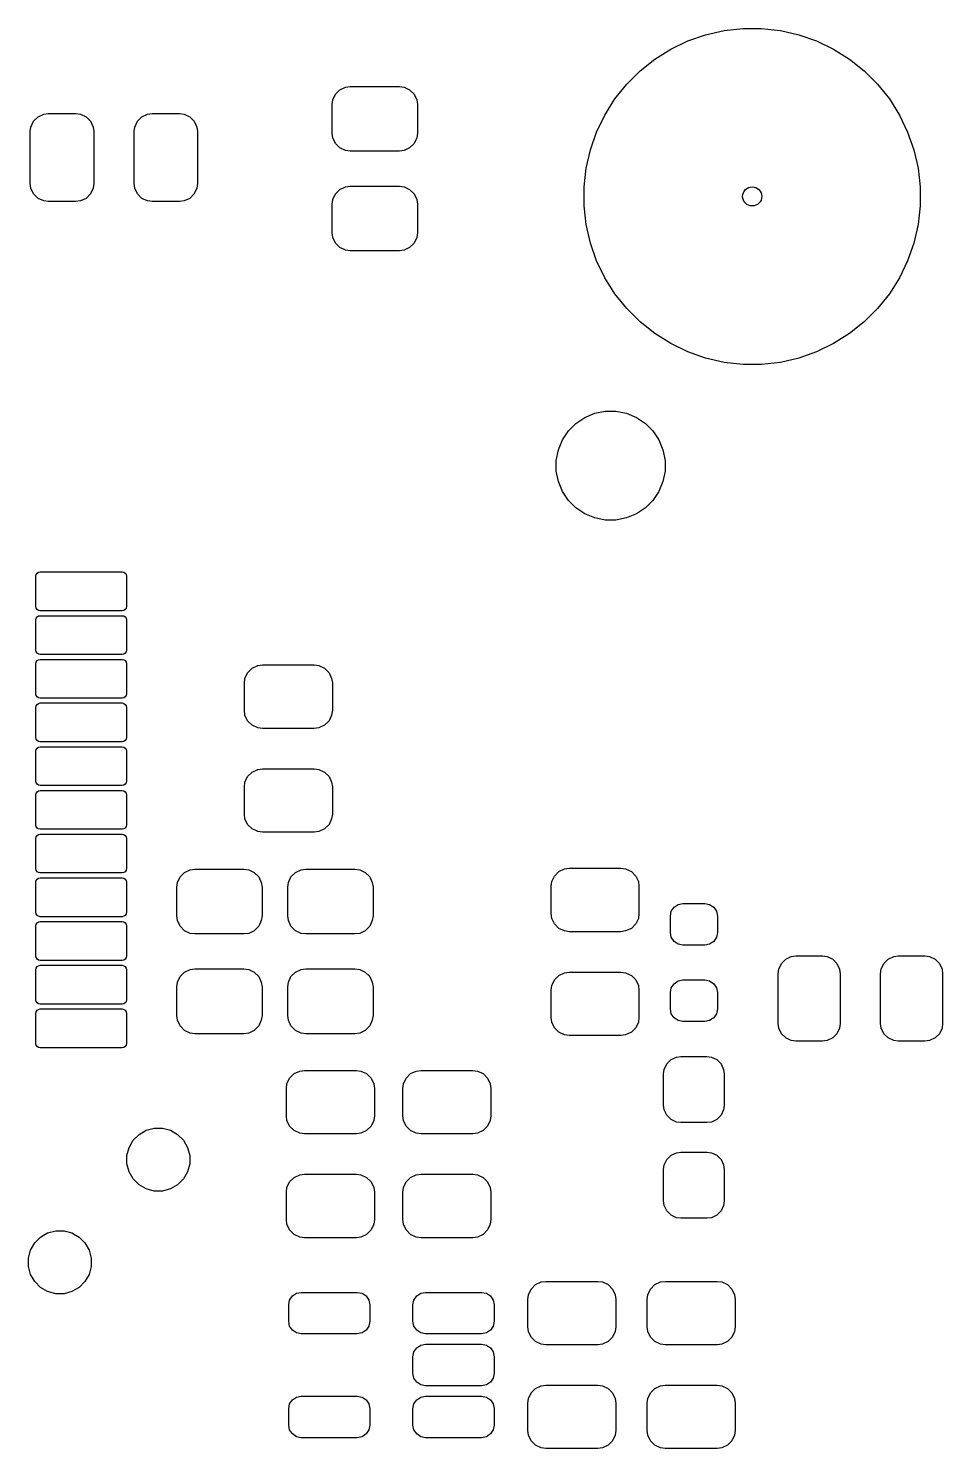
# Model space of a CAD drawing. Extents: x 3.96 to 7.46, y -4.84 to -2.98.
# Drawn here: x 6.367 to 7.026, y -4 to -2.976 of the extents above; entities that cross this region are included whole.
import ezdxf

# ---------------------------------------------------------------- set-up
doc = ezdxf.new("R2010")
doc.units = 0
doc.header["$MEASUREMENT"] = 0
doc.layers.add('BLACK', color=7, linetype='CONTINUOUS')

msp = doc.modelspace()

# ---------------------------------------------------------------- linework, layer by layer
at = {"layer": 'BLACK', "linetype": 'CONTINUOUS'}
for p, q in [((6.8684, -2.978), (6.8819, -2.9764)), ((6.8819, -2.9764), (6.8955, -2.9764)), ((6.8955, -2.9764), (6.909, -2.978)), ((6.83, -2.9914), (6.8423, -2.9855)), ((6.8423, -2.9855), (6.8551, -2.981)), ((6.8551, -2.981), (6.8684, -2.978)), ((6.909, -2.978), (6.9222, -2.981)), ((6.9222, -2.981), (6.9351, -2.9855)), ((6.9351, -2.9855), (6.9473, -2.9914)), ((6.8185, -2.9986), (6.83, -2.9914)), ((6.9473, -2.9914), (6.9588, -2.9986)), ((6.7983, -3.0167), (6.8079, -3.0071)), ((6.8079, -3.0071), (6.8185, -2.9986)), ((6.9588, -2.9986), (6.9695, -3.0071)), ((6.9695, -3.0071), (6.9791, -3.0167)), ((6.5915, -3.0206), (6.5956, -3.0187)), ((6.5956, -3.0187), (6.599, -3.0183)), ((6.599, -3.0183), (6.6344, -3.0183)), ((6.6344, -3.0183), (6.6378, -3.0187)), ((6.6378, -3.0187), (6.6418, -3.0206)), ((6.7898, -3.0273), (6.7983, -3.0167)), ((6.9791, -3.0167), (6.9876, -3.0273)), ((6.586, -3.0313), (6.5864, -3.0279)), ((6.5864, -3.0279), (6.5883, -3.0238)), ((6.5883, -3.0238), (6.5915, -3.0206)), ((6.6418, -3.0206), (6.645, -3.0238)), ((6.645, -3.0238), (6.6469, -3.0279)), ((6.6469, -3.0279), (6.6474, -3.0313)), ((6.7825, -3.0389), (6.7898, -3.0273)), ((6.9876, -3.0273), (6.9948, -3.0389)), ((6.374, -3.0402), (6.3781, -3.0383)), ((6.3781, -3.0383), (6.3814, -3.0378)), ((6.3814, -3.0378), (6.4011, -3.0378)), ((6.4011, -3.0378), (6.4045, -3.0383)), ((6.4045, -3.0383), (6.4086, -3.0402)), ((6.4488, -3.0402), (6.4529, -3.0383)), ((6.4529, -3.0383), (6.4562, -3.0378)), ((6.4562, -3.0378), (6.4759, -3.0378)), ((6.4759, -3.0378), (6.4793, -3.0383)), ((6.4793, -3.0383), (6.4834, -3.0402)), ((6.586, -3.0519), (6.586, -3.0313)), ((6.6474, -3.0313), (6.6474, -3.0519)), ((6.7766, -3.0511), (6.7825, -3.0389)), ((6.9948, -3.0389), (7.0007, -3.0511)), ((6.3684, -3.0508), (6.3689, -3.0475)), ((6.3689, -3.0475), (6.3708, -3.0434)), ((6.3708, -3.0434), (6.374, -3.0402)), ((6.4086, -3.0402), (6.4118, -3.0434)), ((6.4118, -3.0434), (6.4137, -3.0475)), ((6.4137, -3.0475), (6.4141, -3.0508)), ((6.4432, -3.0508), (6.4437, -3.0475)), ((6.4437, -3.0475), (6.4456, -3.0434)), ((6.4456, -3.0434), (6.4488, -3.0402)), ((6.4834, -3.0402), (6.4866, -3.0434)), ((6.4866, -3.0434), (6.4885, -3.0475)), ((6.4885, -3.0475), (6.4889, -3.0508)), ((6.3684, -3.0882), (6.3684, -3.0508)), ((6.4141, -3.0508), (6.4141, -3.0882)), ((6.4432, -3.0882), (6.4432, -3.0508)), ((6.4889, -3.0508), (6.4889, -3.0882)), ((6.5864, -3.0553), (6.586, -3.0519)), ((6.5883, -3.0594), (6.5864, -3.0553)), ((6.5915, -3.0626), (6.5883, -3.0594)), ((6.645, -3.0594), (6.6418, -3.0626)), ((6.6469, -3.0553), (6.645, -3.0594)), ((6.6474, -3.0519), (6.6469, -3.0553)), ((6.7722, -3.0639), (6.7766, -3.0511)), ((7.0007, -3.0511), (7.0052, -3.0639)), ((6.5956, -3.0645), (6.5915, -3.0626)), ((6.599, -3.0649), (6.5956, -3.0645)), ((6.6344, -3.0649), (6.599, -3.0649)), ((6.6378, -3.0645), (6.6344, -3.0649)), ((6.6418, -3.0626), (6.6378, -3.0645)), ((6.7691, -3.0772), (6.7722, -3.0639)), ((7.0052, -3.0639), (7.0082, -3.0772)), ((6.7676, -3.0907), (6.7691, -3.0772)), ((7.0082, -3.0772), (7.0097, -3.0907)), ((6.3689, -3.0916), (6.3684, -3.0882)), ((6.4141, -3.0882), (6.4137, -3.0916)), ((6.4437, -3.0916), (6.4432, -3.0882)), ((6.4889, -3.0882), (6.4885, -3.0916)), ((6.5956, -3.0906), (6.599, -3.0901)), ((6.599, -3.0901), (6.6344, -3.0901)), ((6.6344, -3.0901), (6.6378, -3.0906)), ((6.3708, -3.0957), (6.3689, -3.0916)), ((6.374, -3.0989), (6.3708, -3.0957)), ((6.3781, -3.1008), (6.374, -3.0989)), ((6.4086, -3.0989), (6.4045, -3.1008)), ((6.4118, -3.0957), (6.4086, -3.0989)), ((6.4137, -3.0916), (6.4118, -3.0957)), ((6.4456, -3.0957), (6.4437, -3.0916)), ((6.4488, -3.0989), (6.4456, -3.0957)), ((6.4529, -3.1008), (6.4488, -3.0989)), ((6.4834, -3.0989), (6.4793, -3.1008)), ((6.4866, -3.0957), (6.4834, -3.0989)), ((6.4885, -3.0916), (6.4866, -3.0957)), ((6.586, -3.1031), (6.5864, -3.0997)), ((6.5864, -3.0997), (6.5883, -3.0957)), ((6.5883, -3.0957), (6.5915, -3.0925)), ((6.5915, -3.0925), (6.5956, -3.0906)), ((6.6378, -3.0906), (6.6418, -3.0925)), ((6.6418, -3.0925), (6.645, -3.0957)), ((6.645, -3.0957), (6.6469, -3.0997)), ((6.6469, -3.0997), (6.6474, -3.1031)), ((6.7676, -3.1043), (6.7676, -3.0907)), ((7.0097, -3.0907), (7.0097, -3.1043)), ((6.3814, -3.1012), (6.3781, -3.1008)), ((6.4011, -3.1012), (6.3814, -3.1012)), ((6.4045, -3.1008), (6.4011, -3.1012)), ((6.4562, -3.1012), (6.4529, -3.1008)), ((6.4759, -3.1012), (6.4562, -3.1012)), ((6.4793, -3.1008), (6.4759, -3.1012)), ((6.586, -3.1238), (6.586, -3.1031)), ((6.6474, -3.1031), (6.6474, -3.1238)), ((6.7691, -3.1178), (6.7676, -3.1043)), ((7.0097, -3.1043), (7.0082, -3.1178)), ((6.7722, -3.1311), (6.7691, -3.1178)), ((7.0082, -3.1178), (7.0052, -3.1311)), ((6.5864, -3.1271), (6.586, -3.1238)), ((6.5883, -3.1312), (6.5864, -3.1271)), ((6.5915, -3.1344), (6.5883, -3.1312)), ((6.645, -3.1312), (6.6418, -3.1344)), ((6.6469, -3.1271), (6.645, -3.1312)), ((6.6474, -3.1238), (6.6469, -3.1271)), ((6.7766, -3.1439), (6.7722, -3.1311)), ((7.0052, -3.1311), (7.0007, -3.1439)), ((6.5956, -3.1363), (6.5915, -3.1344)), ((6.599, -3.1368), (6.5956, -3.1363)), ((6.6344, -3.1368), (6.599, -3.1368)), ((6.6378, -3.1363), (6.6344, -3.1368)), ((6.6418, -3.1344), (6.6378, -3.1363)), ((6.7825, -3.1562), (6.7766, -3.1439)), ((7.0007, -3.1439), (6.9948, -3.1562)), ((6.7898, -3.1677), (6.7825, -3.1562)), ((6.9948, -3.1562), (6.9876, -3.1677)), ((6.7983, -3.1783), (6.7898, -3.1677)), ((6.9876, -3.1677), (6.9791, -3.1783)), ((6.8079, -3.1879), (6.7983, -3.1783)), ((6.9791, -3.1783), (6.9695, -3.1879)), ((6.8185, -3.1964), (6.8079, -3.1879)), ((6.9695, -3.1879), (6.9588, -3.1964)), ((6.83, -3.2036), (6.8185, -3.1964)), ((6.9588, -3.1964), (6.9473, -3.2036)), ((6.8423, -3.2095), (6.83, -3.2036)), ((6.8551, -3.214), (6.8423, -3.2095)), ((6.9351, -3.2095), (6.9222, -3.214)), ((6.9473, -3.2036), (6.9351, -3.2095)), ((6.8684, -3.2171), (6.8551, -3.214)), ((6.8819, -3.2186), (6.8684, -3.2171)), ((6.8955, -3.2186), (6.8819, -3.2186)), ((6.909, -3.2171), (6.8955, -3.2186)), ((6.9222, -3.214), (6.909, -3.2171)), ((6.7681, -3.2568), (6.7752, -3.2538)), ((6.7752, -3.2538), (6.7828, -3.2523)), ((6.7828, -3.2523), (6.7905, -3.2523)), ((6.7905, -3.2523), (6.7981, -3.2538)), ((6.7981, -3.2538), (6.8052, -3.2568)), ((6.7562, -3.2665), (6.7617, -3.2611)), ((6.7617, -3.2611), (6.7681, -3.2568)), ((6.8052, -3.2568), (6.8117, -3.2611)), ((6.8117, -3.2611), (6.8171, -3.2665)), ((6.749, -3.2801), (6.752, -3.273)), ((6.752, -3.273), (6.7562, -3.2665)), ((6.8171, -3.2665), (6.8214, -3.273)), ((6.8214, -3.273), (6.8243, -3.2801)), ((6.7475, -3.2877), (6.749, -3.2801)), ((6.8243, -3.2801), (6.8259, -3.2877)), ((6.7475, -3.2954), (6.7475, -3.2877)), ((6.8259, -3.2877), (6.8259, -3.2954)), ((6.749, -3.3029), (6.7475, -3.2954)), ((6.752, -3.3101), (6.749, -3.3029)), ((6.8243, -3.3029), (6.8214, -3.3101)), ((6.8259, -3.2954), (6.8243, -3.3029)), ((6.7562, -3.3165), (6.752, -3.3101)), ((6.8214, -3.3101), (6.8171, -3.3165)), ((6.7617, -3.322), (6.7562, -3.3165)), ((6.7681, -3.3262), (6.7617, -3.322)), ((6.8117, -3.322), (6.8052, -3.3262)), ((6.8171, -3.3165), (6.8117, -3.322)), ((6.7752, -3.3292), (6.7681, -3.3262)), ((6.7828, -3.3307), (6.7752, -3.3292)), ((6.7905, -3.3307), (6.7828, -3.3307)), ((6.7981, -3.3292), (6.7905, -3.3307)), ((6.8052, -3.3262), (6.7981, -3.3292)), ((6.3724, -3.3712), (6.3726, -3.37)), ((6.3724, -3.3929), (6.3724, -3.3712)), ((6.3726, -3.37), (6.3733, -3.369)), ((6.3733, -3.369), (6.3744, -3.3683)), ((6.3744, -3.3683), (6.3756, -3.3681)), ((6.3756, -3.3681), (6.4346, -3.3681)), ((6.4346, -3.3681), (6.4358, -3.3683)), ((6.4358, -3.3683), (6.4368, -3.369)), ((6.4368, -3.369), (6.4375, -3.37)), ((6.4375, -3.37), (6.4378, -3.3712)), ((6.4378, -3.3712), (6.4378, -3.3929)), ((6.3726, -3.3941), (6.3724, -3.3929)), ((6.3733, -3.3951), (6.3726, -3.3941)), ((6.3744, -3.3958), (6.3733, -3.3951)), ((6.3756, -3.396), (6.3744, -3.3958)), ((6.4346, -3.396), (6.3756, -3.396)), ((6.4358, -3.3958), (6.4346, -3.396)), ((6.4368, -3.3951), (6.4358, -3.3958)), ((6.4375, -3.3941), (6.4368, -3.3951)), ((6.4378, -3.3929), (6.4375, -3.3941)), ((6.3724, -3.4027), (6.3726, -3.4015)), ((6.3724, -3.4244), (6.3724, -3.4027)), ((6.3726, -3.4015), (6.3733, -3.4005)), ((6.3733, -3.4005), (6.3744, -3.3998)), ((6.3744, -3.3998), (6.3756, -3.3996)), ((6.3756, -3.3996), (6.4346, -3.3996)), ((6.4346, -3.3996), (6.4358, -3.3998)), ((6.4358, -3.3998), (6.4368, -3.4005)), ((6.4368, -3.4005), (6.4375, -3.4015)), ((6.4375, -3.4015), (6.4378, -3.4027)), ((6.4378, -3.4027), (6.4378, -3.4244)), ((6.3726, -3.4256), (6.3724, -3.4244)), ((6.3733, -3.4266), (6.3726, -3.4256)), ((6.3744, -3.4273), (6.3733, -3.4266)), ((6.3756, -3.4275), (6.3744, -3.4273)), ((6.4346, -3.4275), (6.3756, -3.4275)), ((6.4358, -3.4273), (6.4346, -3.4275)), ((6.4368, -3.4266), (6.4358, -3.4273)), ((6.4375, -3.4256), (6.4368, -3.4266)), ((6.4378, -3.4244), (6.4375, -3.4256)), ((6.3724, -3.4342), (6.3726, -3.433)), ((6.3724, -3.4559), (6.3724, -3.4342)), ((6.3726, -3.433), (6.3733, -3.432)), ((6.3733, -3.432), (6.3744, -3.4313)), ((6.3744, -3.4313), (6.3756, -3.4311)), ((6.3756, -3.4311), (6.4346, -3.4311)), ((6.4346, -3.4311), (6.4358, -3.4313)), ((6.4358, -3.4313), (6.4368, -3.432)), ((6.4368, -3.432), (6.4375, -3.433)), ((6.4375, -3.433), (6.4378, -3.4342)), ((6.4378, -3.4342), (6.4378, -3.4559)), ((6.525, -3.4407), (6.5282, -3.4375)), ((6.5282, -3.4375), (6.5323, -3.4356)), ((6.5323, -3.4356), (6.5357, -3.4351)), ((6.5357, -3.4351), (6.5731, -3.4351)), ((6.5731, -3.4351), (6.5764, -3.4356)), ((6.5764, -3.4356), (6.5805, -3.4375)), ((6.5805, -3.4375), (6.5837, -3.4407)), ((6.5227, -3.4481), (6.5231, -3.4448)), ((6.5227, -3.4678), (6.5227, -3.4481)), ((6.5231, -3.4448), (6.525, -3.4407)), ((6.5837, -3.4407), (6.5856, -3.4448)), ((6.5856, -3.4448), (6.5861, -3.4481)), ((6.5861, -3.4481), (6.5861, -3.4678)), ((6.3726, -3.4571), (6.3724, -3.4559)), ((6.3733, -3.4581), (6.3726, -3.4571)), ((6.3744, -3.4588), (6.3733, -3.4581)), ((6.3756, -3.459), (6.3744, -3.4588)), ((6.4358, -3.4588), (6.4346, -3.459)), ((6.4368, -3.4581), (6.4358, -3.4588)), ((6.4375, -3.4571), (6.4368, -3.4581)), ((6.4378, -3.4559), (6.4375, -3.4571)), ((6.3724, -3.4657), (6.3726, -3.4645)), ((6.3724, -3.4874), (6.3724, -3.4657)), ((6.3726, -3.4645), (6.3733, -3.4635)), ((6.3733, -3.4635), (6.3744, -3.4628)), ((6.3744, -3.4628), (6.3756, -3.4625)), ((6.4346, -3.459), (6.3756, -3.459)), ((6.3756, -3.4625), (6.4346, -3.4625)), ((6.4346, -3.4625), (6.4358, -3.4628)), ((6.4358, -3.4628), (6.4368, -3.4635)), ((6.4368, -3.4635), (6.4375, -3.4645)), ((6.4375, -3.4645), (6.4378, -3.4657)), ((6.4378, -3.4657), (6.4378, -3.4874)), ((6.5231, -3.4712), (6.5227, -3.4678)), ((6.5861, -3.4678), (6.5856, -3.4712)), ((6.525, -3.4753), (6.5231, -3.4712)), ((6.5282, -3.4784), (6.525, -3.4753)), ((6.5323, -3.4803), (6.5282, -3.4784)), ((6.5805, -3.4784), (6.5764, -3.4803)), ((6.5837, -3.4753), (6.5805, -3.4784)), ((6.5856, -3.4712), (6.5837, -3.4753)), ((6.3726, -3.4886), (6.3724, -3.4874)), ((6.3733, -3.4896), (6.3726, -3.4886)), ((6.4375, -3.4886), (6.4368, -3.4896)), ((6.4378, -3.4874), (6.4375, -3.4886)), ((6.5357, -3.4808), (6.5323, -3.4803)), ((6.5731, -3.4808), (6.5357, -3.4808)), ((6.5764, -3.4803), (6.5731, -3.4808)), ((6.3724, -3.4972), (6.3726, -3.496)), ((6.3724, -3.5188), (6.3724, -3.4972)), ((6.3726, -3.496), (6.3733, -3.495)), ((6.3744, -3.4903), (6.3733, -3.4896)), ((6.3733, -3.495), (6.3744, -3.4943)), ((6.3756, -3.4905), (6.3744, -3.4903)), ((6.3744, -3.4943), (6.3756, -3.494)), ((6.4346, -3.4905), (6.3756, -3.4905)), ((6.3756, -3.494), (6.4346, -3.494)), ((6.4358, -3.4903), (6.4346, -3.4905)), ((6.4346, -3.494), (6.4358, -3.4943)), ((6.4368, -3.4896), (6.4358, -3.4903)), ((6.4358, -3.4943), (6.4368, -3.495)), ((6.4368, -3.495), (6.4375, -3.496)), ((6.4375, -3.496), (6.4378, -3.4972)), ((6.4378, -3.4972), (6.4378, -3.5188)), ((6.5323, -3.5104), (6.5357, -3.5099)), ((6.5357, -3.5099), (6.5731, -3.5099)), ((6.5731, -3.5099), (6.5764, -3.5104)), ((6.3726, -3.5201), (6.3724, -3.5188)), ((6.3733, -3.5211), (6.3726, -3.5201)), ((6.4375, -3.5201), (6.4368, -3.5211)), ((6.4378, -3.5188), (6.4375, -3.5201)), ((6.5227, -3.5229), (6.5231, -3.5196)), ((6.5231, -3.5196), (6.525, -3.5155)), ((6.525, -3.5155), (6.5282, -3.5123)), ((6.5282, -3.5123), (6.5323, -3.5104)), ((6.5764, -3.5104), (6.5805, -3.5123)), ((6.5805, -3.5123), (6.5837, -3.5155)), ((6.5837, -3.5155), (6.5856, -3.5196)), ((6.5856, -3.5196), (6.5861, -3.5229)), ((6.3724, -3.5287), (6.3726, -3.5275)), ((6.3724, -3.5503), (6.3724, -3.5287)), ((6.3726, -3.5275), (6.3733, -3.5265)), ((6.3744, -3.5218), (6.3733, -3.5211)), ((6.3733, -3.5265), (6.3744, -3.5258)), ((6.3756, -3.522), (6.3744, -3.5218)), ((6.3744, -3.5258), (6.3756, -3.5255)), ((6.4346, -3.522), (6.3756, -3.522)), ((6.3756, -3.5255), (6.4346, -3.5255)), ((6.4358, -3.5218), (6.4346, -3.522)), ((6.4346, -3.5255), (6.4358, -3.5258)), ((6.4368, -3.5211), (6.4358, -3.5218)), ((6.4358, -3.5258), (6.4368, -3.5265)), ((6.4368, -3.5265), (6.4375, -3.5275)), ((6.4375, -3.5275), (6.4378, -3.5287)), ((6.4378, -3.5287), (6.4378, -3.5503)), ((6.5227, -3.5426), (6.5227, -3.5229)), ((6.5861, -3.5229), (6.5861, -3.5426)), ((6.3726, -3.5515), (6.3724, -3.5503)), ((6.4378, -3.5503), (6.4375, -3.5515)), ((6.5231, -3.546), (6.5227, -3.5426)), ((6.525, -3.5501), (6.5231, -3.546)), ((6.5282, -3.5532), (6.525, -3.5501)), ((6.5837, -3.5501), (6.5805, -3.5532)), ((6.5856, -3.546), (6.5837, -3.5501)), ((6.5861, -3.5426), (6.5856, -3.546)), ((6.3724, -3.5602), (6.3726, -3.559)), ((6.3724, -3.5818), (6.3724, -3.5602)), ((6.3733, -3.5526), (6.3726, -3.5515)), ((6.3726, -3.559), (6.3733, -3.558)), ((6.3744, -3.5533), (6.3733, -3.5526)), ((6.3733, -3.558), (6.3744, -3.5573)), ((6.3756, -3.5535), (6.3744, -3.5533)), ((6.3744, -3.5573), (6.3756, -3.557)), ((6.4346, -3.5535), (6.3756, -3.5535)), ((6.3756, -3.557), (6.4346, -3.557)), ((6.4358, -3.5533), (6.4346, -3.5535)), ((6.4346, -3.557), (6.4358, -3.5573)), ((6.4368, -3.5526), (6.4358, -3.5533)), ((6.4358, -3.5573), (6.4368, -3.558)), ((6.4375, -3.5515), (6.4368, -3.5526)), ((6.4368, -3.558), (6.4375, -3.559)), ((6.4375, -3.559), (6.4378, -3.5602)), ((6.4378, -3.5602), (6.4378, -3.5818)), ((6.5323, -3.5552), (6.5282, -3.5532)), ((6.5357, -3.5556), (6.5323, -3.5552)), ((6.5731, -3.5556), (6.5357, -3.5556)), ((6.5764, -3.5552), (6.5731, -3.5556)), ((6.5805, -3.5532), (6.5764, -3.5552)), ((6.3726, -3.583), (6.3724, -3.5818)), ((6.3724, -3.5917), (6.3726, -3.5905)), ((6.3724, -3.6133), (6.3724, -3.5917)), ((6.3733, -3.5841), (6.3726, -3.583)), ((6.3726, -3.5905), (6.3733, -3.5895)), ((6.3744, -3.5847), (6.3733, -3.5841)), ((6.3733, -3.5895), (6.3744, -3.5888)), ((6.3756, -3.585), (6.3744, -3.5847)), ((6.3744, -3.5888), (6.3756, -3.5885)), ((6.4346, -3.585), (6.3756, -3.585)), ((6.3756, -3.5885), (6.4346, -3.5885)), ((6.4358, -3.5847), (6.4346, -3.585)), ((6.4346, -3.5885), (6.4358, -3.5888)), ((6.4368, -3.5841), (6.4358, -3.5847)), ((6.4358, -3.5888), (6.4368, -3.5895)), ((6.4375, -3.583), (6.4368, -3.5841)), ((6.4368, -3.5895), (6.4375, -3.5905)), ((6.4378, -3.5818), (6.4375, -3.583)), ((6.4375, -3.5905), (6.4378, -3.5917)), ((6.4378, -3.5917), (6.4378, -3.6133)), ((6.4744, -3.5919), (6.4763, -3.5878)), ((6.4763, -3.5878), (6.4795, -3.5846)), ((6.4795, -3.5846), (6.4836, -3.5827)), ((6.4836, -3.5827), (6.487, -3.5823)), ((6.487, -3.5823), (6.5224, -3.5823)), ((6.5224, -3.5823), (6.5258, -3.5827)), ((6.5258, -3.5827), (6.5298, -3.5846)), ((6.5298, -3.5846), (6.533, -3.5878)), ((6.533, -3.5878), (6.5349, -3.5919)), ((6.5544, -3.5919), (6.5563, -3.5878)), ((6.5563, -3.5878), (6.5595, -3.5846)), ((6.5595, -3.5846), (6.5636, -3.5827)), ((6.5636, -3.5827), (6.567, -3.5823)), ((6.567, -3.5823), (6.6024, -3.5823)), ((6.6024, -3.5823), (6.6058, -3.5827)), ((6.6058, -3.5827), (6.6098, -3.5846)), ((6.6098, -3.5846), (6.613, -3.5878)), ((6.613, -3.5878), (6.6149, -3.5919)), ((6.7438, -3.5946), (6.7442, -3.5912)), ((6.7442, -3.5912), (6.7461, -3.5872)), ((6.7461, -3.5872), (6.7493, -3.584)), ((6.7493, -3.584), (6.7534, -3.5821)), ((6.7534, -3.5821), (6.7567, -3.5816)), ((6.7567, -3.5816), (6.7941, -3.5816)), ((6.7941, -3.5816), (6.7975, -3.5821)), ((6.7975, -3.5821), (6.8016, -3.584)), ((6.8016, -3.584), (6.8048, -3.5872)), ((6.8048, -3.5872), (6.8067, -3.5912)), ((6.8067, -3.5912), (6.8071, -3.5946)), ((6.474, -3.5953), (6.4744, -3.5919)), ((6.474, -3.6159), (6.474, -3.5953)), ((6.5349, -3.5919), (6.5354, -3.5953)), ((6.5354, -3.5953), (6.5354, -3.6159)), ((6.554, -3.5953), (6.5544, -3.5919)), ((6.554, -3.6159), (6.554, -3.5953)), ((6.6149, -3.5919), (6.6154, -3.5953)), ((6.6154, -3.5953), (6.6154, -3.6159)), ((6.7438, -3.6143), (6.7438, -3.5946)), ((6.8071, -3.5946), (6.8071, -3.6143)), ((6.8304, -3.6126), (6.8324, -3.6096)), ((6.8324, -3.6096), (6.8353, -3.6077)), ((6.8353, -3.6077), (6.8388, -3.607)), ((6.8388, -3.607), (6.8545, -3.607)), ((6.8545, -3.607), (6.858, -3.6077)), ((6.858, -3.6077), (6.861, -3.6096)), ((6.861, -3.6096), (6.8629, -3.6126)), ((6.3726, -3.6145), (6.3724, -3.6133)), ((6.3724, -3.6232), (6.3726, -3.622)), ((6.3733, -3.6156), (6.3726, -3.6145)), ((6.3726, -3.622), (6.3733, -3.621)), ((6.3744, -3.6162), (6.3733, -3.6156)), ((6.3733, -3.621), (6.3744, -3.6203)), ((6.3756, -3.6165), (6.3744, -3.6162)), ((6.3744, -3.6203), (6.3756, -3.62)), ((6.4346, -3.6165), (6.3756, -3.6165)), ((6.3756, -3.62), (6.4346, -3.62)), ((6.4358, -3.6162), (6.4346, -3.6165)), ((6.4346, -3.62), (6.4358, -3.6203)), ((6.4368, -3.6156), (6.4358, -3.6162)), ((6.4358, -3.6203), (6.4368, -3.621)), ((6.4375, -3.6145), (6.4368, -3.6156)), ((6.4368, -3.621), (6.4375, -3.622)), ((6.4378, -3.6133), (6.4375, -3.6145)), ((6.4375, -3.622), (6.4378, -3.6232)), ((6.4744, -3.6193), (6.474, -3.6159)), ((6.4763, -3.6234), (6.4744, -3.6193)), ((6.5349, -3.6193), (6.533, -3.6234)), ((6.5354, -3.6159), (6.5349, -3.6193)), ((6.5544, -3.6193), (6.554, -3.6159)), ((6.5563, -3.6234), (6.5544, -3.6193)), ((6.6149, -3.6193), (6.613, -3.6234)), ((6.6154, -3.6159), (6.6149, -3.6193)), ((6.7442, -3.6177), (6.7438, -3.6143)), ((6.7461, -3.6217), (6.7442, -3.6177)), ((6.7493, -3.6249), (6.7461, -3.6217)), ((6.8048, -3.6217), (6.8016, -3.6249)), ((6.8067, -3.6177), (6.8048, -3.6217)), ((6.8071, -3.6143), (6.8067, -3.6177)), ((6.8297, -3.6161), (6.8304, -3.6126)), ((6.8297, -3.6279), (6.8297, -3.6161)), ((6.8629, -3.6126), (6.8636, -3.6161)), ((6.8636, -3.6161), (6.8636, -3.6279)), ((6.3724, -3.6448), (6.3724, -3.6232)), ((6.4378, -3.6232), (6.4378, -3.6448)), ((6.4795, -3.6266), (6.4763, -3.6234)), ((6.4836, -3.6285), (6.4795, -3.6266)), ((6.487, -3.6289), (6.4836, -3.6285)), ((6.5224, -3.6289), (6.487, -3.6289)), ((6.5258, -3.6285), (6.5224, -3.6289)), ((6.5298, -3.6266), (6.5258, -3.6285)), ((6.533, -3.6234), (6.5298, -3.6266)), ((6.5595, -3.6266), (6.5563, -3.6234)), ((6.5636, -3.6285), (6.5595, -3.6266)), ((6.567, -3.6289), (6.5636, -3.6285)), ((6.6024, -3.6289), (6.567, -3.6289)), ((6.6058, -3.6285), (6.6024, -3.6289)), ((6.6098, -3.6266), (6.6058, -3.6285)), ((6.613, -3.6234), (6.6098, -3.6266)), ((6.7534, -3.6268), (6.7493, -3.6249)), ((6.7567, -3.6273), (6.7534, -3.6268)), ((6.7941, -3.6273), (6.7567, -3.6273)), ((6.7975, -3.6268), (6.7941, -3.6273)), ((6.8016, -3.6249), (6.7975, -3.6268)), ((6.8304, -3.6313), (6.8297, -3.6279)), ((6.8324, -3.6343), (6.8304, -3.6313)), ((6.8629, -3.6313), (6.861, -3.6343)), ((6.8636, -3.6279), (6.8629, -3.6313)), ((6.8353, -3.6362), (6.8324, -3.6343)), ((6.8388, -3.6369), (6.8353, -3.6362)), ((6.8545, -3.6369), (6.8388, -3.6369)), ((6.858, -3.6362), (6.8545, -3.6369)), ((6.861, -3.6343), (6.858, -3.6362)), ((6.3726, -3.646), (6.3724, -3.6448)), ((6.3733, -3.6471), (6.3726, -3.646)), ((6.3726, -3.6535), (6.3733, -3.6524)), ((6.3744, -3.6477), (6.3733, -3.6471)), ((6.3733, -3.6524), (6.3744, -3.6518)), ((6.3756, -3.648), (6.3744, -3.6477)), ((6.3744, -3.6518), (6.3756, -3.6515)), ((6.4346, -3.648), (6.3756, -3.648)), ((6.3756, -3.6515), (6.4346, -3.6515)), ((6.4358, -3.6477), (6.4346, -3.648)), ((6.4346, -3.6515), (6.4358, -3.6518)), ((6.4368, -3.6471), (6.4358, -3.6477)), ((6.4358, -3.6518), (6.4368, -3.6524)), ((6.4375, -3.646), (6.4368, -3.6471)), ((6.4368, -3.6524), (6.4375, -3.6535)), ((6.4378, -3.6448), (6.4375, -3.646)), ((6.9079, -3.6543), (6.9097, -3.6502)), ((6.9097, -3.6502), (6.9129, -3.6471)), ((6.9129, -3.6471), (6.9169, -3.6452)), ((6.9169, -3.6452), (6.9202, -3.6448)), ((6.9202, -3.6448), (6.9394, -3.6448)), ((6.9394, -3.6448), (6.9427, -3.6452)), ((6.9427, -3.6452), (6.9467, -3.6471)), ((6.9467, -3.6471), (6.9498, -3.6502)), ((6.9498, -3.6502), (6.9517, -3.6543)), ((6.9817, -3.6543), (6.9835, -3.6502)), ((6.9835, -3.6502), (6.9867, -3.6471)), ((6.9867, -3.6471), (6.9907, -3.6452)), ((6.9907, -3.6452), (6.994, -3.6448)), ((6.994, -3.6448), (7.0132, -3.6448)), ((7.0132, -3.6448), (7.0165, -3.6452)), ((7.0165, -3.6452), (7.0205, -3.6471)), ((7.0205, -3.6471), (7.0236, -3.6502)), ((7.0236, -3.6502), (7.0255, -3.6543)), ((6.3724, -3.6547), (6.3726, -3.6535)), ((6.3724, -3.6763), (6.3724, -3.6547)), ((6.4375, -3.6535), (6.4378, -3.6547)), ((6.4378, -3.6547), (6.4378, -3.6763)), ((6.4744, -3.6637), (6.4763, -3.6597)), ((6.4763, -3.6597), (6.4795, -3.6565)), ((6.4795, -3.6565), (6.4836, -3.6546)), ((6.4836, -3.6546), (6.487, -3.6541)), ((6.487, -3.6541), (6.5224, -3.6541)), ((6.5224, -3.6541), (6.5258, -3.6546)), ((6.5258, -3.6546), (6.5298, -3.6565)), ((6.5298, -3.6565), (6.533, -3.6597)), ((6.533, -3.6597), (6.5349, -3.6637)), ((6.5544, -3.6637), (6.5563, -3.6597)), ((6.5563, -3.6597), (6.5595, -3.6565)), ((6.5595, -3.6565), (6.5636, -3.6546)), ((6.5636, -3.6546), (6.567, -3.6541)), ((6.567, -3.6541), (6.6024, -3.6541)), ((6.6024, -3.6541), (6.6058, -3.6546)), ((6.6058, -3.6546), (6.6098, -3.6565)), ((6.6098, -3.6565), (6.613, -3.6597)), ((6.613, -3.6597), (6.6149, -3.6637)), ((6.7442, -3.666), (6.7461, -3.662)), ((6.7461, -3.662), (6.7493, -3.6588)), ((6.7493, -3.6588), (6.7534, -3.6569)), ((6.7534, -3.6569), (6.7567, -3.6564)), ((6.7567, -3.6564), (6.7941, -3.6564)), ((6.7941, -3.6564), (6.7975, -3.6569)), ((6.7975, -3.6569), (6.8016, -3.6588)), ((6.8016, -3.6588), (6.8048, -3.662)), ((6.8048, -3.662), (6.8067, -3.666)), ((6.8324, -3.6648), (6.8353, -3.6628)), ((6.8353, -3.6628), (6.8388, -3.6621)), ((6.8388, -3.6621), (6.8545, -3.6621)), ((6.8545, -3.6621), (6.858, -3.6628)), ((6.858, -3.6628), (6.861, -3.6648)), ((6.9074, -3.6576), (6.9079, -3.6543)), ((6.9074, -3.6935), (6.9074, -3.6576)), ((6.9517, -3.6543), (6.9521, -3.6576)), ((6.9521, -3.6576), (6.9521, -3.6935)), ((6.9812, -3.6576), (6.9817, -3.6543)), ((6.9812, -3.6935), (6.9812, -3.6576)), ((7.0255, -3.6543), (7.0259, -3.6576)), ((7.0259, -3.6576), (7.0259, -3.6935)), ((6.474, -3.6671), (6.4744, -3.6637)), ((6.474, -3.6878), (6.474, -3.6671)), ((6.5349, -3.6637), (6.5354, -3.6671)), ((6.5354, -3.6671), (6.5354, -3.6878)), ((6.554, -3.6671), (6.5544, -3.6637)), ((6.554, -3.6878), (6.554, -3.6671)), ((6.6149, -3.6637), (6.6154, -3.6671)), ((6.6154, -3.6671), (6.6154, -3.6878)), ((6.7438, -3.6694), (6.7442, -3.666)), ((6.7438, -3.6891), (6.7438, -3.6694)), ((6.8067, -3.666), (6.8071, -3.6694)), ((6.8071, -3.6694), (6.8071, -3.6891)), ((6.8297, -3.6712), (6.8304, -3.6677)), ((6.8297, -3.683), (6.8297, -3.6712)), ((6.8304, -3.6677), (6.8324, -3.6648)), ((6.861, -3.6648), (6.8629, -3.6677)), ((6.8629, -3.6677), (6.8636, -3.6712)), ((6.8636, -3.6712), (6.8636, -3.683)), ((6.3726, -3.6775), (6.3724, -3.6763)), ((6.3733, -3.6786), (6.3726, -3.6775)), ((6.3744, -3.6792), (6.3733, -3.6786)), ((6.3733, -3.6839), (6.3744, -3.6833)), ((6.3756, -3.6795), (6.3744, -3.6792)), ((6.3744, -3.6833), (6.3756, -3.683)), ((6.4346, -3.6795), (6.3756, -3.6795)), ((6.3756, -3.683), (6.4346, -3.683)), ((6.4358, -3.6792), (6.4346, -3.6795)), ((6.4346, -3.683), (6.4358, -3.6833)), ((6.4368, -3.6786), (6.4358, -3.6792)), ((6.4358, -3.6833), (6.4368, -3.6839)), ((6.4375, -3.6775), (6.4368, -3.6786)), ((6.4378, -3.6763), (6.4375, -3.6775)), ((6.8304, -3.6864), (6.8297, -3.683)), ((6.8636, -3.683), (6.8629, -3.6864)), ((6.3724, -3.6862), (6.3726, -3.685)), ((6.3724, -3.7078), (6.3724, -3.6862)), ((6.3726, -3.685), (6.3733, -3.6839)), ((6.4368, -3.6839), (6.4375, -3.685)), ((6.4375, -3.685), (6.4378, -3.6862)), ((6.4378, -3.6862), (6.4378, -3.7078)), ((6.4744, -3.6911), (6.474, -3.6878)), ((6.4763, -3.6952), (6.4744, -3.6911)), ((6.5349, -3.6911), (6.533, -3.6952)), ((6.5354, -3.6878), (6.5349, -3.6911)), ((6.5544, -3.6911), (6.554, -3.6878)), ((6.5563, -3.6952), (6.5544, -3.6911)), ((6.6149, -3.6911), (6.613, -3.6952)), ((6.6154, -3.6878), (6.6149, -3.6911)), ((6.7442, -3.6925), (6.7438, -3.6891)), ((6.7461, -3.6965), (6.7442, -3.6925)), ((6.8067, -3.6925), (6.8048, -3.6965)), ((6.8071, -3.6891), (6.8067, -3.6925)), ((6.8324, -3.6894), (6.8304, -3.6864)), ((6.8353, -3.6913), (6.8324, -3.6894)), ((6.8388, -3.692), (6.8353, -3.6913)), ((6.8545, -3.692), (6.8388, -3.692)), ((6.858, -3.6913), (6.8545, -3.692)), ((6.861, -3.6894), (6.858, -3.6913)), ((6.8629, -3.6864), (6.861, -3.6894)), ((6.9079, -3.6968), (6.9074, -3.6935)), ((6.9521, -3.6935), (6.9517, -3.6968)), ((6.9817, -3.6968), (6.9812, -3.6935)), ((7.0259, -3.6935), (7.0255, -3.6968)), ((6.4795, -3.6984), (6.4763, -3.6952)), ((6.4836, -3.7003), (6.4795, -3.6984)), ((6.487, -3.7008), (6.4836, -3.7003)), ((6.5224, -3.7008), (6.487, -3.7008)), ((6.5258, -3.7003), (6.5224, -3.7008)), ((6.5298, -3.6984), (6.5258, -3.7003)), ((6.533, -3.6952), (6.5298, -3.6984)), ((6.5595, -3.6984), (6.5563, -3.6952)), ((6.5636, -3.7003), (6.5595, -3.6984)), ((6.567, -3.7008), (6.5636, -3.7003)), ((6.6024, -3.7008), (6.567, -3.7008)), ((6.6058, -3.7003), (6.6024, -3.7008)), ((6.6098, -3.6984), (6.6058, -3.7003)), ((6.613, -3.6952), (6.6098, -3.6984)), ((6.7493, -3.6997), (6.7461, -3.6965)), ((6.7534, -3.7016), (6.7493, -3.6997)), ((6.7567, -3.7021), (6.7534, -3.7016)), ((6.7941, -3.7021), (6.7567, -3.7021)), ((6.7975, -3.7016), (6.7941, -3.7021)), ((6.8016, -3.6997), (6.7975, -3.7016)), ((6.8048, -3.6965), (6.8016, -3.6997)), ((6.9097, -3.7008), (6.9079, -3.6968)), ((6.9129, -3.7039), (6.9097, -3.7008)), ((6.9169, -3.7058), (6.9129, -3.7039)), ((6.9467, -3.7039), (6.9427, -3.7058)), ((6.9498, -3.7008), (6.9467, -3.7039)), ((6.9517, -3.6968), (6.9498, -3.7008)), ((6.9835, -3.7008), (6.9817, -3.6968)), ((6.9867, -3.7039), (6.9835, -3.7008)), ((6.9907, -3.7058), (6.9867, -3.7039)), ((7.0205, -3.7039), (7.0165, -3.7058)), ((7.0236, -3.7008), (7.0205, -3.7039)), ((7.0255, -3.6968), (7.0236, -3.7008)), ((6.3726, -3.709), (6.3724, -3.7078)), ((6.3733, -3.7101), (6.3726, -3.709)), ((6.3744, -3.7107), (6.3733, -3.7101)), ((6.3756, -3.711), (6.3744, -3.7107)), ((6.4346, -3.711), (6.3756, -3.711)), ((6.4358, -3.7107), (6.4346, -3.711)), ((6.4368, -3.7101), (6.4358, -3.7107)), ((6.4375, -3.709), (6.4368, -3.7101)), ((6.4378, -3.7078), (6.4375, -3.709)), ((6.9202, -3.7062), (6.9169, -3.7058)), ((6.9394, -3.7062), (6.9202, -3.7062)), ((6.9427, -3.7058), (6.9394, -3.7062)), ((6.994, -3.7062), (6.9907, -3.7058)), ((7.0132, -3.7062), (6.994, -3.7062)), ((7.0165, -3.7058), (7.0132, -3.7062)), ((6.8253, -3.7265), (6.8271, -3.7226)), ((6.8271, -3.7226), (6.8302, -3.7195)), ((6.8302, -3.7195), (6.8341, -3.7177)), ((6.8341, -3.7177), (6.8373, -3.7172)), ((6.8373, -3.7172), (6.856, -3.7172)), ((6.856, -3.7172), (6.8593, -3.7177)), ((6.8593, -3.7177), (6.8632, -3.7195)), ((6.8632, -3.7195), (6.8663, -3.7226)), ((6.8663, -3.7226), (6.8681, -3.7265)), ((6.5534, -3.7369), (6.5553, -3.7328)), ((6.5553, -3.7328), (6.5585, -3.7296)), ((6.5585, -3.7296), (6.5626, -3.7277)), ((6.5626, -3.7277), (6.566, -3.7273)), ((6.566, -3.7273), (6.6034, -3.7273)), ((6.6034, -3.7273), (6.6067, -3.7277)), ((6.6067, -3.7277), (6.6108, -3.7296)), ((6.6108, -3.7296), (6.614, -3.7328)), ((6.614, -3.7328), (6.6159, -3.7369)), ((6.6374, -3.7369), (6.6393, -3.7328)), ((6.6393, -3.7328), (6.6425, -3.7296)), ((6.6425, -3.7296), (6.6466, -3.7277)), ((6.6466, -3.7277), (6.65, -3.7273)), ((6.65, -3.7273), (6.6874, -3.7273)), ((6.6874, -3.7273), (6.6907, -3.7277)), ((6.6907, -3.7277), (6.6948, -3.7296)), ((6.6948, -3.7296), (6.698, -3.7328)), ((6.698, -3.7328), (6.6999, -3.7369)), ((6.8248, -3.7297), (6.8253, -3.7265)), ((6.8248, -3.7524), (6.8248, -3.7297)), ((6.8681, -3.7265), (6.8685, -3.7297)), ((6.8685, -3.7297), (6.8685, -3.7524)), ((6.553, -3.7403), (6.5534, -3.7369)), ((6.553, -3.76), (6.553, -3.7403)), ((6.6159, -3.7369), (6.6164, -3.7403)), ((6.6164, -3.7403), (6.6164, -3.76)), ((6.637, -3.7403), (6.6374, -3.7369)), ((6.637, -3.76), (6.637, -3.7403)), ((6.6999, -3.7369), (6.7004, -3.7403)), ((6.7004, -3.7403), (6.7004, -3.76)), ((6.8253, -3.7556), (6.8248, -3.7524)), ((6.8685, -3.7524), (6.8681, -3.7556)), ((6.5534, -3.7633), (6.553, -3.76)), ((6.5553, -3.7674), (6.5534, -3.7633)), ((6.6159, -3.7633), (6.614, -3.7674)), ((6.6164, -3.76), (6.6159, -3.7633)), ((6.6374, -3.7633), (6.637, -3.76)), ((6.6393, -3.7674), (6.6374, -3.7633)), ((6.6999, -3.7633), (6.698, -3.7674)), ((6.7004, -3.76), (6.6999, -3.7633)), ((6.8271, -3.7596), (6.8253, -3.7556)), ((6.8302, -3.7626), (6.8271, -3.7596)), ((6.8341, -3.7645), (6.8302, -3.7626)), ((6.8373, -3.7649), (6.8341, -3.7645)), ((6.856, -3.7649), (6.8373, -3.7649)), ((6.8593, -3.7645), (6.856, -3.7649)), ((6.8632, -3.7626), (6.8593, -3.7645)), ((6.8663, -3.7596), (6.8632, -3.7626)), ((6.8681, -3.7556), (6.8663, -3.7596)), ((6.4426, -3.7776), (6.4468, -3.7734)), ((6.4468, -3.7734), (6.4519, -3.7704)), ((6.4519, -3.7704), (6.4577, -3.7689)), ((6.4577, -3.7689), (6.4637, -3.7689)), ((6.4637, -3.7689), (6.4694, -3.7704)), ((6.4694, -3.7704), (6.4746, -3.7734)), ((6.4746, -3.7734), (6.4788, -3.7776)), ((6.5585, -3.7706), (6.5553, -3.7674)), ((6.5626, -3.7725), (6.5585, -3.7706)), ((6.566, -3.7729), (6.5626, -3.7725)), ((6.6034, -3.7729), (6.566, -3.7729)), ((6.6067, -3.7725), (6.6034, -3.7729)), ((6.6108, -3.7706), (6.6067, -3.7725)), ((6.614, -3.7674), (6.6108, -3.7706)), ((6.6425, -3.7706), (6.6393, -3.7674)), ((6.6466, -3.7725), (6.6425, -3.7706)), ((6.65, -3.7729), (6.6466, -3.7725)), ((6.6874, -3.7729), (6.65, -3.7729)), ((6.6907, -3.7725), (6.6874, -3.7729)), ((6.6948, -3.7706), (6.6907, -3.7725)), ((6.698, -3.7674), (6.6948, -3.7706)), ((6.438, -3.7885), (6.4396, -3.7828)), ((6.4396, -3.7828), (6.4426, -3.7776)), ((6.4788, -3.7776), (6.4818, -3.7828)), ((6.4818, -3.7828), (6.4833, -3.7885)), ((6.8341, -3.7866), (6.8373, -3.7861)), ((6.8373, -3.7861), (6.856, -3.7861)), ((6.856, -3.7861), (6.8593, -3.7866)), ((6.438, -3.7945), (6.438, -3.7885)), ((6.4396, -3.8003), (6.438, -3.7945)), ((6.4833, -3.7945), (6.4818, -3.8003)), ((6.4833, -3.7885), (6.4833, -3.7945)), ((6.8248, -3.7986), (6.8253, -3.7954)), ((6.8253, -3.7954), (6.8271, -3.7915)), ((6.8271, -3.7915), (6.8302, -3.7884)), ((6.8302, -3.7884), (6.8341, -3.7866)), ((6.8593, -3.7866), (6.8632, -3.7884)), ((6.8632, -3.7884), (6.8663, -3.7915)), ((6.8663, -3.7915), (6.8681, -3.7954)), ((6.8681, -3.7954), (6.8685, -3.7986)), ((6.4426, -3.8054), (6.4396, -3.8003)), ((6.4468, -3.8096), (6.4426, -3.8054)), ((6.4788, -3.8054), (6.4746, -3.8096)), ((6.4818, -3.8003), (6.4788, -3.8054)), ((6.5553, -3.8076), (6.5585, -3.8044)), ((6.5585, -3.8044), (6.5626, -3.8025)), ((6.5626, -3.8025), (6.566, -3.8021)), ((6.566, -3.8021), (6.6034, -3.8021)), ((6.6034, -3.8021), (6.6067, -3.8025)), ((6.6067, -3.8025), (6.6108, -3.8044)), ((6.6108, -3.8044), (6.614, -3.8076)), ((6.6393, -3.8076), (6.6425, -3.8044)), ((6.6425, -3.8044), (6.6466, -3.8025)), ((6.6466, -3.8025), (6.65, -3.8021)), ((6.65, -3.8021), (6.6874, -3.8021)), ((6.6874, -3.8021), (6.6907, -3.8025)), ((6.6907, -3.8025), (6.6948, -3.8044)), ((6.6948, -3.8044), (6.698, -3.8076)), ((6.8248, -3.8213), (6.8248, -3.7986)), ((6.8685, -3.7986), (6.8685, -3.8213)), ((6.4519, -3.8126), (6.4468, -3.8096)), ((6.4577, -3.8142), (6.4519, -3.8126)), ((6.4637, -3.8142), (6.4577, -3.8142)), ((6.4694, -3.8126), (6.4637, -3.8142)), ((6.4746, -3.8096), (6.4694, -3.8126)), ((6.553, -3.8151), (6.5534, -3.8117)), ((6.553, -3.8348), (6.553, -3.8151)), ((6.5534, -3.8117), (6.5553, -3.8076)), ((6.614, -3.8076), (6.6159, -3.8117)), ((6.6159, -3.8117), (6.6164, -3.8151)), ((6.6164, -3.8151), (6.6164, -3.8348)), ((6.637, -3.8151), (6.6374, -3.8117)), ((6.637, -3.8348), (6.637, -3.8151)), ((6.6374, -3.8117), (6.6393, -3.8076)), ((6.698, -3.8076), (6.6999, -3.8117)), ((6.6999, -3.8117), (6.7004, -3.8151)), ((6.7004, -3.8151), (6.7004, -3.8348)), ((6.8253, -3.8245), (6.8248, -3.8213)), ((6.8271, -3.8285), (6.8253, -3.8245)), ((6.8681, -3.8245), (6.8663, -3.8285)), ((6.8685, -3.8213), (6.8681, -3.8245)), ((6.5534, -3.8381), (6.553, -3.8348)), ((6.6164, -3.8348), (6.6159, -3.8381)), ((6.6374, -3.8381), (6.637, -3.8348)), ((6.7004, -3.8348), (6.6999, -3.8381)), ((6.8302, -3.8315), (6.8271, -3.8285)), ((6.8341, -3.8334), (6.8302, -3.8315)), ((6.8373, -3.8338), (6.8341, -3.8334)), ((6.856, -3.8338), (6.8373, -3.8338)), ((6.8593, -3.8334), (6.856, -3.8338)), ((6.8632, -3.8315), (6.8593, -3.8334)), ((6.8663, -3.8285), (6.8632, -3.8315)), ((6.3716, -3.8516), (6.3758, -3.8474)), ((6.3758, -3.8474), (6.3809, -3.8444)), ((6.3809, -3.8444), (6.3867, -3.8429)), ((6.3867, -3.8429), (6.3927, -3.8429)), ((6.3927, -3.8429), (6.3984, -3.8444)), ((6.3984, -3.8444), (6.4036, -3.8474)), ((6.4036, -3.8474), (6.4078, -3.8516)), ((6.5553, -3.8422), (6.5534, -3.8381)), ((6.5585, -3.8454), (6.5553, -3.8422)), ((6.5626, -3.8473), (6.5585, -3.8454)), ((6.566, -3.8478), (6.5626, -3.8473)), ((6.6067, -3.8473), (6.6034, -3.8478)), ((6.6108, -3.8454), (6.6067, -3.8473)), ((6.614, -3.8422), (6.6108, -3.8454)), ((6.6159, -3.8381), (6.614, -3.8422)), ((6.6393, -3.8422), (6.6374, -3.8381)), ((6.6425, -3.8454), (6.6393, -3.8422)), ((6.6466, -3.8473), (6.6425, -3.8454)), ((6.65, -3.8478), (6.6466, -3.8473)), ((6.6907, -3.8473), (6.6874, -3.8478)), ((6.6948, -3.8454), (6.6907, -3.8473)), ((6.698, -3.8422), (6.6948, -3.8454)), ((6.6999, -3.8381), (6.698, -3.8422)), ((6.367, -3.8625), (6.3686, -3.8568)), ((6.3686, -3.8568), (6.3716, -3.8516)), ((6.4078, -3.8516), (6.4108, -3.8568)), ((6.4108, -3.8568), (6.4123, -3.8625)), ((6.6034, -3.8478), (6.566, -3.8478)), ((6.6874, -3.8478), (6.65, -3.8478)), ((6.367, -3.8685), (6.367, -3.8625)), ((6.4123, -3.8625), (6.4123, -3.8685)), ((6.3686, -3.8743), (6.367, -3.8685)), ((6.3716, -3.8794), (6.3686, -3.8743)), ((6.4108, -3.8743), (6.4078, -3.8794)), ((6.4123, -3.8685), (6.4108, -3.8743)), ((6.3758, -3.8836), (6.3716, -3.8794)), ((6.3809, -3.8866), (6.3758, -3.8836)), ((6.3867, -3.8882), (6.3809, -3.8866)), ((6.3927, -3.8882), (6.3867, -3.8882)), ((6.3984, -3.8866), (6.3927, -3.8882)), ((6.4036, -3.8836), (6.3984, -3.8866)), ((6.4078, -3.8794), (6.4036, -3.8836)), ((6.5573, -3.8898), (6.5602, -3.8878)), ((6.5602, -3.8878), (6.5637, -3.8872)), ((6.5637, -3.8872), (6.6041, -3.8872)), ((6.6041, -3.8872), (6.6075, -3.8878)), ((6.6075, -3.8878), (6.6105, -3.8898)), ((6.6469, -3.8898), (6.6498, -3.8878)), ((6.6498, -3.8878), (6.6533, -3.8872)), ((6.6533, -3.8872), (6.6936, -3.8872)), ((6.6936, -3.8872), (6.6971, -3.8878)), ((6.6971, -3.8878), (6.7, -3.8898)), ((6.7274, -3.8889), (6.7293, -3.8848)), ((6.7293, -3.8848), (6.7325, -3.8816)), ((6.7325, -3.8816), (6.7366, -3.8797)), ((6.7366, -3.8797), (6.74, -3.8793)), ((6.74, -3.8793), (6.7774, -3.8793)), ((6.7774, -3.8793), (6.7807, -3.8797)), ((6.7807, -3.8797), (6.7848, -3.8816)), ((6.7848, -3.8816), (6.788, -3.8848)), ((6.788, -3.8848), (6.7899, -3.8889)), ((6.8134, -3.8889), (6.8153, -3.8848)), ((6.8153, -3.8848), (6.8185, -3.8816)), ((6.8185, -3.8816), (6.8226, -3.8797)), ((6.8226, -3.8797), (6.826, -3.8793)), ((6.826, -3.8793), (6.8634, -3.8793)), ((6.8634, -3.8793), (6.8667, -3.8797)), ((6.8667, -3.8797), (6.8708, -3.8816)), ((6.8708, -3.8816), (6.874, -3.8848)), ((6.874, -3.8848), (6.8759, -3.8889)), ((6.5547, -3.8962), (6.5553, -3.8927)), ((6.5547, -3.908), (6.5547, -3.8962)), ((6.5553, -3.8927), (6.5573, -3.8898)), ((6.6105, -3.8898), (6.6124, -3.8927)), ((6.6124, -3.8927), (6.6131, -3.8962)), ((6.6131, -3.8962), (6.6131, -3.908)), ((6.6442, -3.8962), (6.6449, -3.8927)), ((6.6442, -3.908), (6.6442, -3.8962)), ((6.6449, -3.8927), (6.6469, -3.8898)), ((6.7, -3.8898), (6.702, -3.8927)), ((6.702, -3.8927), (6.7027, -3.8962)), ((6.7027, -3.8962), (6.7027, -3.908)), ((6.727, -3.8923), (6.7274, -3.8889)), ((6.727, -3.912), (6.727, -3.8923)), ((6.7899, -3.8889), (6.7904, -3.8923)), ((6.7904, -3.8923), (6.7904, -3.912)), ((6.813, -3.8923), (6.8134, -3.8889)), ((6.813, -3.912), (6.813, -3.8923)), ((6.8759, -3.8889), (6.8764, -3.8923)), ((6.8764, -3.8923), (6.8764, -3.912)), ((6.5553, -3.9115), (6.5547, -3.908)), ((6.6131, -3.908), (6.6124, -3.9115)), ((6.6449, -3.9115), (6.6442, -3.908)), ((6.7027, -3.908), (6.702, -3.9115)), ((6.5573, -3.9144), (6.5553, -3.9115)), ((6.5602, -3.9164), (6.5573, -3.9144)), ((6.5637, -3.9171), (6.5602, -3.9164)), ((6.6041, -3.9171), (6.5637, -3.9171)), ((6.6075, -3.9164), (6.6041, -3.9171)), ((6.6105, -3.9144), (6.6075, -3.9164)), ((6.6124, -3.9115), (6.6105, -3.9144)), ((6.6469, -3.9144), (6.6449, -3.9115)), ((6.6498, -3.9164), (6.6469, -3.9144)), ((6.6533, -3.9171), (6.6498, -3.9164)), ((6.6936, -3.9171), (6.6533, -3.9171)), ((6.6971, -3.9164), (6.6936, -3.9171)), ((6.7, -3.9144), (6.6971, -3.9164)), ((6.702, -3.9115), (6.7, -3.9144)), ((6.7274, -3.9153), (6.727, -3.912)), ((6.7293, -3.9194), (6.7274, -3.9153)), ((6.7899, -3.9153), (6.788, -3.9194)), ((6.7904, -3.912), (6.7899, -3.9153)), ((6.8134, -3.9153), (6.813, -3.912)), ((6.8153, -3.9194), (6.8134, -3.9153)), ((6.8759, -3.9153), (6.874, -3.9194)), ((6.8764, -3.912), (6.8759, -3.9153)), ((6.6449, -3.9301), (6.6469, -3.9272)), ((6.6469, -3.9272), (6.6498, -3.9252)), ((6.6498, -3.9252), (6.6533, -3.9246)), ((6.6533, -3.9246), (6.6936, -3.9246)), ((6.6936, -3.9246), (6.6971, -3.9252)), ((6.6971, -3.9252), (6.7, -3.9272)), ((6.7, -3.9272), (6.702, -3.9301)), ((6.7325, -3.9226), (6.7293, -3.9194)), ((6.7366, -3.9245), (6.7325, -3.9226)), ((6.74, -3.9249), (6.7366, -3.9245)), ((6.7774, -3.9249), (6.74, -3.9249)), ((6.7807, -3.9245), (6.7774, -3.9249)), ((6.7848, -3.9226), (6.7807, -3.9245)), ((6.788, -3.9194), (6.7848, -3.9226)), ((6.8185, -3.9226), (6.8153, -3.9194)), ((6.8226, -3.9245), (6.8185, -3.9226)), ((6.826, -3.9249), (6.8226, -3.9245)), ((6.8634, -3.9249), (6.826, -3.9249)), ((6.8667, -3.9245), (6.8634, -3.9249)), ((6.8708, -3.9226), (6.8667, -3.9245)), ((6.874, -3.9194), (6.8708, -3.9226)), ((6.6442, -3.9336), (6.6449, -3.9301)), ((6.6442, -3.9454), (6.6442, -3.9336)), ((6.702, -3.9301), (6.7027, -3.9336)), ((6.7027, -3.9336), (6.7027, -3.9454)), ((6.6449, -3.9489), (6.6442, -3.9454)), ((6.6469, -3.9518), (6.6449, -3.9489)), ((6.702, -3.9489), (6.7, -3.9518)), ((6.7027, -3.9454), (6.702, -3.9489)), ((6.6498, -3.9538), (6.6469, -3.9518)), ((6.6533, -3.9545), (6.6498, -3.9538)), ((6.6936, -3.9545), (6.6533, -3.9545)), ((6.6971, -3.9538), (6.6936, -3.9545)), ((6.7, -3.9518), (6.6971, -3.9538)), ((6.7274, -3.9637), (6.7293, -3.9596)), ((6.7293, -3.9596), (6.7325, -3.9564)), ((6.7325, -3.9564), (6.7366, -3.9545)), ((6.7366, -3.9545), (6.74, -3.9541)), ((6.74, -3.9541), (6.7774, -3.9541)), ((6.7774, -3.9541), (6.7807, -3.9545)), ((6.7807, -3.9545), (6.7848, -3.9564)), ((6.7848, -3.9564), (6.788, -3.9596)), ((6.788, -3.9596), (6.7899, -3.9637)), ((6.8134, -3.9637), (6.8153, -3.9596)), ((6.8153, -3.9596), (6.8185, -3.9564)), ((6.8185, -3.9564), (6.8226, -3.9545)), ((6.8226, -3.9545), (6.826, -3.9541)), ((6.826, -3.9541), (6.8634, -3.9541)), ((6.8634, -3.9541), (6.8667, -3.9545)), ((6.8667, -3.9545), (6.8708, -3.9564)), ((6.8708, -3.9564), (6.874, -3.9596)), ((6.874, -3.9596), (6.8759, -3.9637)), ((6.5547, -3.971), (6.5553, -3.9675)), ((6.5553, -3.9675), (6.5573, -3.9646)), ((6.5573, -3.9646), (6.5602, -3.9626)), ((6.5602, -3.9626), (6.5637, -3.962)), ((6.5637, -3.962), (6.6041, -3.962)), ((6.6041, -3.962), (6.6075, -3.9626)), ((6.6075, -3.9626), (6.6105, -3.9646)), ((6.6105, -3.9646), (6.6124, -3.9675)), ((6.6124, -3.9675), (6.6131, -3.971)), ((6.6442, -3.971), (6.6449, -3.9675)), ((6.6449, -3.9675), (6.6469, -3.9646)), ((6.6469, -3.9646), (6.6498, -3.9626)), ((6.6498, -3.9626), (6.6533, -3.962)), ((6.6533, -3.962), (6.6936, -3.962)), ((6.6936, -3.962), (6.6971, -3.9626)), ((6.6971, -3.9626), (6.7, -3.9646)), ((6.7, -3.9646), (6.702, -3.9675)), ((6.702, -3.9675), (6.7027, -3.971)), ((6.727, -3.9671), (6.7274, -3.9637)), ((6.727, -3.9868), (6.727, -3.9671)), ((6.7899, -3.9637), (6.7904, -3.9671)), ((6.7904, -3.9671), (6.7904, -3.9868)), ((6.813, -3.9671), (6.8134, -3.9637)), ((6.813, -3.9868), (6.813, -3.9671)), ((6.8759, -3.9637), (6.8764, -3.9671)), ((6.8764, -3.9671), (6.8764, -3.9868)), ((6.5547, -3.9828), (6.5547, -3.971)), ((6.6131, -3.971), (6.6131, -3.9828)), ((6.6442, -3.9828), (6.6442, -3.971)), ((6.7027, -3.971), (6.7027, -3.9828)), ((6.5553, -3.9863), (6.5547, -3.9828)), ((6.5573, -3.9892), (6.5553, -3.9863)), ((6.5602, -3.9912), (6.5573, -3.9892)), ((6.6105, -3.9892), (6.6075, -3.9912)), ((6.6124, -3.9863), (6.6105, -3.9892)), ((6.6131, -3.9828), (6.6124, -3.9863)), ((6.6449, -3.9863), (6.6442, -3.9828)), ((6.6469, -3.9892), (6.6449, -3.9863)), ((6.6498, -3.9912), (6.6469, -3.9892)), ((6.7, -3.9892), (6.6971, -3.9912)), ((6.702, -3.9863), (6.7, -3.9892)), ((6.7027, -3.9828), (6.702, -3.9863)), ((6.7274, -3.9901), (6.727, -3.9868)), ((6.7293, -3.9942), (6.7274, -3.9901)), ((6.7899, -3.9901), (6.788, -3.9942)), ((6.7904, -3.9868), (6.7899, -3.9901)), ((6.8134, -3.9901), (6.813, -3.9868)), ((6.8153, -3.9942), (6.8134, -3.9901)), ((6.8759, -3.9901), (6.874, -3.9942)), ((6.8764, -3.9868), (6.8759, -3.9901)), ((6.5637, -3.9919), (6.5602, -3.9912)), ((6.6041, -3.9919), (6.5637, -3.9919)), ((6.6075, -3.9912), (6.6041, -3.9919)), ((6.6533, -3.9919), (6.6498, -3.9912)), ((6.6936, -3.9919), (6.6533, -3.9919)), ((6.6971, -3.9912), (6.6936, -3.9919)), ((6.7325, -3.9974), (6.7293, -3.9942)), ((6.7366, -3.9993), (6.7325, -3.9974)), ((6.74, -3.9998), (6.7366, -3.9993)), ((6.7774, -3.9998), (6.74, -3.9998)), ((6.7807, -3.9993), (6.7774, -3.9998)), ((6.7848, -3.9974), (6.7807, -3.9993)), ((6.788, -3.9942), (6.7848, -3.9974)), ((6.8185, -3.9974), (6.8153, -3.9942)), ((6.8226, -3.9993), (6.8185, -3.9974)), ((6.826, -3.9998), (6.8226, -3.9993)), ((6.8634, -3.9998), (6.826, -3.9998)), ((6.8667, -3.9993), (6.8634, -3.9998)), ((6.8708, -3.9974), (6.8667, -3.9993)), ((6.874, -3.9942), (6.8708, -3.9974))]:
    msp.add_line(p, q, dxfattribs=at)
at = {"layer": 'BLACK'}
msp.add_circle((6.8887, -3.0975), 0.00689, dxfattribs=at)
at = {"layer": 'WHITE'}
msp.add_circle((6.8887, -3.0975), 0.00689, dxfattribs=at)

doc.saveas('drawing.dxf')
